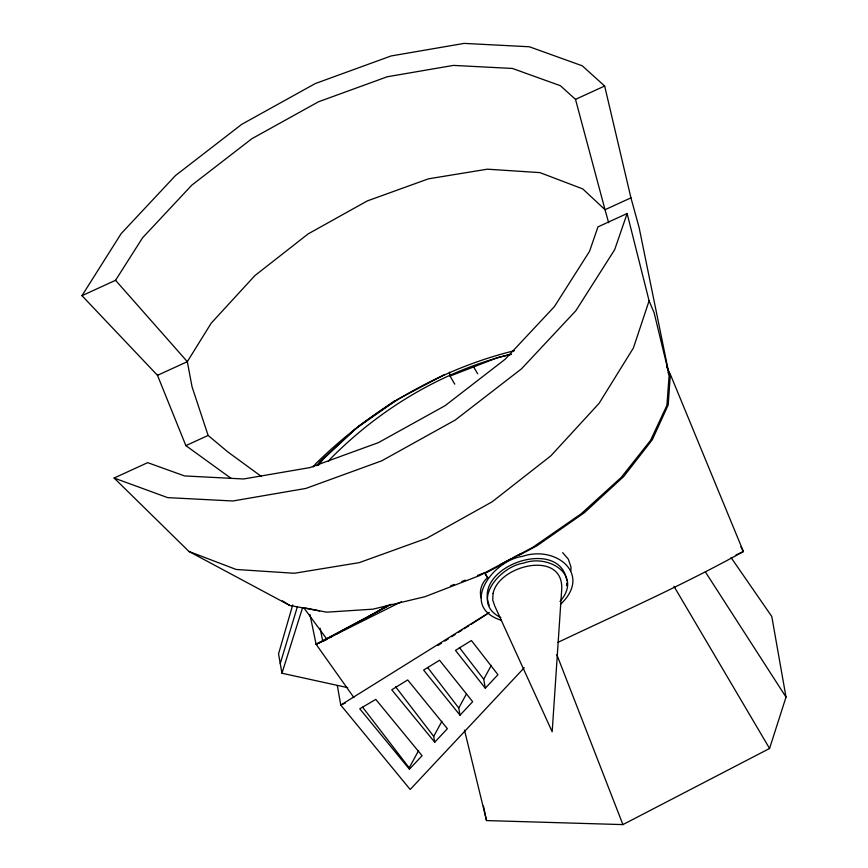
<?xml version="1.0" encoding="UTF-8"?>
<svg xmlns="http://www.w3.org/2000/svg" width="868" height="868" viewBox="0 0 868 868"><rect width="100%" height="100%" fill="white"/><g stroke="black" fill="none" stroke-linecap="round" stroke-linejoin="round"><path stroke-width="1.3" d="M566.544 585.64L566.663 583.112M566.782 580.583C560.066 536.272 472.637 566.077 489.302 605.604M570.84 570.753L571.003 567.032L568.29 559.144L562.648 552.612M666.819 367.121L670.346 374.368L668.208 404.911L652.313 439.74L623.734 476.489L584.424 512.641L537.053 545.733L519.259 555.205M303.984 608.056L326.824 639.076M292.711 604.909L278.541 653.854L281.959 673.232L347.688 687.63M280.255 663.543L297.453 606.493M281.959 673.232L302.541 607.763M464.499 730.14L486.503 820.575L622.92 824.6L769.569 748.476L786.017 697.102L771.782 616.486L731.084 557.603M157.77 374.466L157.488 375.334L185.871 445.62L231.235 478.474M649.09 300.827L633.39 348.014L599.072 403.349L550.887 455.809L492.123 501.823L426.774 538.258L359.298 562.627L294.295 573.271L236.204 569.473L188.964 551.473L114.109 478.029L147.679 462.655L184.558 475.935L243.615 478.984L309.778 467.613L378.513 442.593L445.154 405.638L505.143 359.254L554.392 306.621L589.546 251.319L597.965 226.884L627.13 213.528L649.09 300.827L654.146 312.86L669.185 374.889L666.895 405.421L650.566 440.358L621.314 477.335L581.126 513.823L532.757 547.35L513.162 557.744M608.642 222.718L605.029 209.709L582.764 188.92L539.983 172.623L487.349 169.184L428.456 178.83L367.327 200.909L308.118 233.915L254.877 275.612L211.228 323.135L187.325 361.674L157.488 375.334L81.983 295.673L121.129 233.655L175.488 175.553L241.705 124.352L315.258 83.567L391.121 55.953L464.141 43.4L529.339 46.764L582.276 65.816L604.66 86.019L630.938 197.85L639.13 227.622L669.185 374.911L667.991 372.502M627.13 213.528L614.674 249.68L575.853 310.733L521.494 368.835L455.277 420.025L381.725 460.821L305.861 488.434L232.841 500.988L167.643 497.624L114.109 478.029M409.436 769.2L359.775 708.809L375.779 699.402L422.076 755.702L409.436 769.2L409.197 767.844L418.658 750.505M434.727 742.205L391.75 689.789L407.689 679.937L447.367 728.697L434.727 742.205L433.696 736.368L441.899 721.351M460.018 715.199L423.617 670.085L439.544 660.233L472.659 701.702L460.018 715.199L458.749 708.006L466.322 694.15M485.31 688.205L455.483 650.382L471.411 640.519L497.961 674.707L485.31 688.205L483.726 679.243L491.299 665.376M81.983 295.673L115.552 280.299L142.591 237.767L191.839 185.134L251.828 138.75L318.469 101.795L387.204 76.775L453.367 65.404L512.424 68.453L560.37 85.704L575.506 99.364L605.029 209.709L630.938 197.85M560.012 601.448C583.242 575.072 548.478 553.762 523.502 563.148C499.99 566.37 469.36 602.175 500.858 617.593M318.534 465.259L323.341 458.988L358.603 426.155L394.582 400.81M328.419 461.32L330.057 459.194C379.533 408.947 442.561 370.94 511.23 354.166M316.744 465.693L319.988 461.505L355.11 429.107L397.435 399.464L444.34 374.726M313.131 466.984L315.605 463.859C370.441 409.794 439.512 368.998 514.485 350.694M524.218 667.763L410.184 789.489L340.766 705.087L337.348 685.666M560.489 604.334C592.692 574.16 555.748 544.941 522.449 556.377C492.601 560.381 458.445 606.906 501.53 620.37M438.058 645.423L441.465 643.253M444.872 641.072L448.279 638.902M451.685 636.721L455.082 634.541M458.488 632.371L461.895 630.19M464.163 628.747L468.709 625.839M470.988 624.385L486.894 614.218M489.346 612.439L340.766 705.087L345.41 702.961M346.126 628.573L374.868 613.123L387.215 605.484M388.072 605.246L374.868 613.123M500.435 564.493L521.256 553.448M330.263 637.589L332.357 636.363M339.366 632.273L336.534 633.922L344.976 629.191M320.097 628.226L322.777 641.213L344.412 629.55M369.019 616.28L387.822 606.135M353.927 697.622L316.104 644.273L391.153 604.247M510.851 558.97L479.483 575.614L424.951 596.707L372.86 609.173L326.78 612.168L289.836 605.506L188.964 551.473M503.841 563.419L484.865 573.52L487.74 578.055M309.93 614.392L316.104 644.273L401.298 601.795M557.961 642.353C620.143 612.895 683.192 584.934 743.399 551.56L670.346 374.368M575.506 99.364L604.66 86.019M185.871 445.62L208.125 435.432L227.644 451.783L261.333 476.413M316.104 644.273L325.934 639.77M736.031 554.934L743.399 551.56L740.881 546.894M322.777 641.213L326.042 639.868M454.756 384.144L450.069 376.061L498.048 357.453L511.089 354.394M450.557 585.867L454.355 584.403M461.809 581.527L465.422 580.139M477.476 575.495L484.713 572.696L487.707 577.643C481.903 582.135 478.941 590.804 481.143 597.726M319.608 610.877L305.286 607.98M289.836 605.506L282.382 600.797M115.552 280.299L187.325 361.674L192.045 386.803L208.125 435.432M459.356 647.495L483.726 679.243M427.566 667.405L458.749 708.006M395.591 686.74L433.696 736.368M362.64 707.214L409.197 767.844M705.424 572.001L786.017 697.102M673.959 586.312L769.569 748.476M473.624 366.86L477.65 373.793M556.833 654.678L622.92 824.6M483.476 806.057L486.503 820.575M449.396 372.253L450.069 376.061M493.046 593.484L492.742 600.07L494.793 606.038L552.178 731.757L561.748 588.732C563.017 549.531 498.72 565.198 493.046 593.484"/></g></svg>
